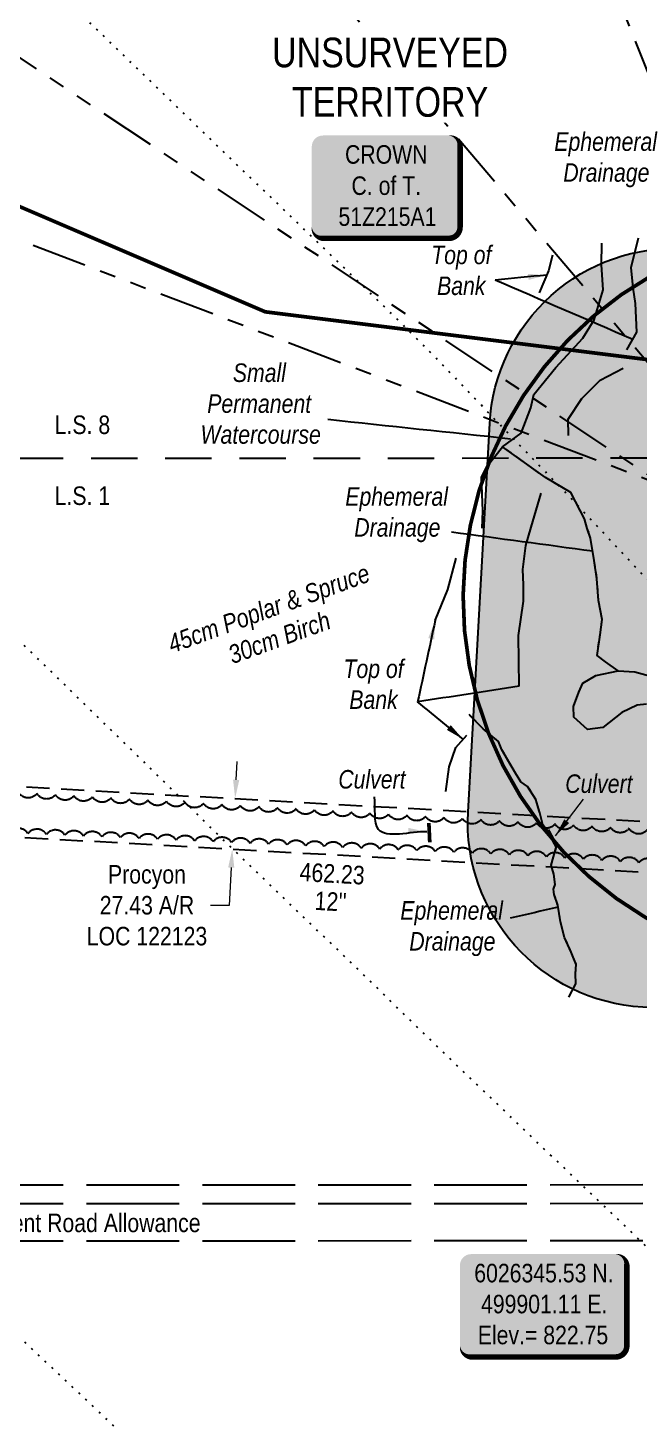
# Model space of a CAD drawing. Extents: x 492570 to 504268, y 6024618 to 6032974.
# Drawn here: x 499506 to 499835, y 6026245 to 6027000 of the extents above; entities that cross this region are included whole.
import ezdxf
from ezdxf.enums import TextEntityAlignment as Align

# ---------------------------------------------------------------- set-up
doc = ezdxf.new("R2010")
doc.units = 0
doc.header["$LTSCALE"] = 5
doc.header["$PDMODE"] = 34
doc.header["$PDSIZE"] = 0.03
for name, pattern in [('0', [1, 1, 0]), ('DASHDOT2', [12.7, 6.35, -3.175, 0, -3.175]), ('foc-ACCESSROAD', [3.75, 2.5, -1.25]), ('foc-BUFFER', [16.75, 15, -1.75]), ('foc-DOT', [1, 0.2, -0.8]), ('foc-DRILLPATH', [14.75, 6, -1.75, 1.75, -1.75, 1.75, -1.75]), ('foc-LSD', [8, 5, -3]), ('foc-TOPO-ephemeral', [6.25, 3.125, -0.625, 0.625, -0.625, 0.625, -0.625]), ('foc-UNSURVEYED', [12.5, 10, -2.5])]:
    doc.linetypes.add(name, pattern=pattern)
doc.layers.get('Defpoints').update_dxf_attribs({"color": 9})
for name, color, linetype, lineweight in [('AS-GENERAL', 48, 'Continuous', 18), ('F-AR-T', 190, 'Continuous', 9), ('T-TEXT', 48, 'Continuous', 18)]:
    doc.layers.add(name, color=color, linetype=linetype, lineweight=lineweight)
for name, color, linetype in [('AS-OWNER', 7, 'Continuous'), ('AS-ROADS', 254, 'Continuous'), ('AS-WILDLIFE', 131, 'DASHDOT2'), ('AUX-BUFFER', 7, 'foc-BUFFER'), ('DETAIL-HZ-Existing', 8, 'foc-DOT'), ('DETAIL-T', 7, 'Continuous'), ('F-AR', 190, 'foc-ACCESSROAD'), ('L-BD', 7, 'Continuous'), ('L-ROAD-T', 7, 'Continuous'), ('L-SECTION-LSD', 7, 'foc-LSD'), ('L-UNS-T', 3, 'Continuous'), ('L-USEC', 7, 'foc-UNSURVEYED'), ('P-BUFFER-H 30m', 51, 'Continuous'), ('P-PDRILLPATH', 12, 'foc-DRILLPATH'), ('T-BUSH', 110, '0'), ('T-BUSH-T', 110, 'Continuous'), ('T-DRAW', 143, 'foc-TOPO-ephemeral'), ('T-WATER', 160, 'Continuous'), ('T-WATER-T', 170, 'Continuous'), ('WATERCOURSE-BANKS', 144, 'Continuous'), ('WETLAND', 143, 'Continuous')]:
    doc.layers.add(name, color=color, linetype=linetype)
doc.styles.add('100L', font='ARIALN.TTF', dxfattribs={"height": 11})
doc.styles.add('80', font='ARIALN.TTF', dxfattribs={"height": 10})
doc.styles.add('80CG', font='ARIALN.TTF', dxfattribs={"height": 10})
doc.styles.add('80L', font='ARIALN.TTF', dxfattribs={"height": 10})
doc.styles.add('80LS', font='ARIALNI.TTF', dxfattribs={"height": 10})
doc.styles.add('foc-LtypeFont', font='ARIALN.TTF', dxfattribs={"height": 7.35})
doc.linetypes.add('foc-TOPO-flowdirection-NOLINE', pattern='A,0,[">",foc-LtypeFont,S=0.3,R=0,X=0,Y=-0.945],-20,[">",foc-LtypeFont,S=0.3,R=0,X=0,Y=-0.945],0', length=20)
doc.dimstyles.new('Compass 5 000', dxfattribs={"dimscale": 5, "dimtxt": 9, "dimasz": 2, "dimexe": 0.2, "dimexo": 0.0625, "dimgap": 0.5, "dimtad": 0, "dimtih": 1, "dimtoh": 1, "dimzin": 0, "dimdsep": 46, "dimtxsty": '80CG', "dimcen": 0.1, "dimse1": 1, "dimse2": 1, "dimclrd": 256, "dimclrt": 256, "dimaunit": 1, "dimadec": 4, "dimazin": 0, "dimtfac": 0.06, "dimtofl": 0, "dimtmove": 0, "dimatfit": 1, "dimfxl": 0.2, "dimtolj": 1, "dimtzin": 0, "dimlwd": -1, "dimarcsym": 0})

# ---------------------------------------------------------------- blocks, each defined once
blk = doc.blocks.new('*D64')
at = {"layer": 'Defpoints', "color": 0, "transparency": 16777216}
for p in [(499617.55, 6026584.04), (499675.83, 6026580.78), (499674.29, 6026553.39)]:
    blk.add_point(p, dxfattribs=at)
at = {"layer": 'F-AR-T', "transparency": 16777216}
for p, q in [((499618.11, 6026594.03), (499618.66, 6026604.01)), ((499615.45, 6026546.67), (499614.31, 6026526.33)), ((499614.31, 6026526.33), (499604.31, 6026526.33))]:
    blk.add_line(p, q, dxfattribs=at)
for points in [[(499616.44, 6026594.12), (499619.77, 6026593.93), (499617.55, 6026584.04)], [(499613.79, 6026546.77), (499617.12, 6026546.58), (499616.01, 6026556.66)]]:
    blk.add_solid(points, dxfattribs=at)
at = {"layer": 'F-AR-T', "transparency": 16777216, "insert": (499570.01, 6026526.33), "char_height": 10, "attachment_point": 5, "style": '80CG'}
blk.add_mtext('\\A1;Procyon\\P27.43 A/R\\PLOC 122123', dxfattribs=at)
blk = doc.blocks.new('*U79')
h = blk.add_hatch(color=255)
edge = h.paths.add_edge_path()
edge.add_line((-34, -28.5), (34, -28.5))
edge.add_arc((34, -22.5), 6, 270, 360)
edge.add_line((40, -22.5), (40, 21))
edge.add_arc((34, 21), 6, 0, 90)
edge.add_line((34, 27), (-34, 27))
edge.add_arc((-34, 21), 6, 90, 180)
edge.add_line((-40, 21), (-40, -22.5))
edge.add_arc((-34, -22.5), 6, 180, 270)
at = {"color": 14, "flags": 128}
blk.add_lwpolyline([(-34, -28.5, 3, 3, 0), (34, -28.5, 3, 3, 0.414214), (40, -22.5, 3, 3, 0), (40, 21, 3, 0, 0.414214), (34, 27, 0, 0, 0), (-34, 27, 0, 0, 0.414214), (-40, 21, 0, 0, 0), (-40, -22.5, 0, 3, 0.414214)], format="xyseb", close=True, dxfattribs=at)
blk.add_lwpolyline([(-10.61, -15.49, 0, 7.5, 0), (0, 0, 0, 0, 0)], format="xyseb", dxfattribs=at)
at = {"color": 14, "style": '80'}
blk.add_attdef('ENTER_TEXT_001', (-26.85, -4.92), '', height=10, dxfattribs=at)
blk = doc.blocks.new('*U92')
h = blk.add_hatch(color=254)
edge = h.paths.add_edge_path()
edge.add_line((-39, -28.5), (39, -28.5))
edge.add_arc((39, -22.5), 6, 270, 360)
edge.add_line((45, -22.5), (45, 21))
edge.add_arc((39, 21), 6, 0, 90)
edge.add_line((39, 27), (-39, 27))
edge.add_arc((-39, 21), 6, 90, 180)
edge.add_line((-45, 21), (-45, -22.5))
edge.add_arc((-39, -22.5), 6, 180, 270)
at = {"color": 1, "flags": 128}
blk.add_lwpolyline([(-39, -28.5, 3, 3, 0), (39, -28.5, 3, 3, 0.414214), (45, -22.5, 3, 3, 0), (45, 21, 3, 0, 0.414214), (39, 27, 0, 0, 0), (-39, 27, 0, 0, 0.414214), (-45, 21, 0, 0, 0), (-45, -22.5, 0, 3, 0.414214)], format="xyseb", close=True, dxfattribs=at)
blk.add_lwpolyline([(-42.05, -15.51, 0, 10, 0), (0, 0, 5, 5, 0)], format="xyseb", dxfattribs=at)
at = {"color": 1, "style": '80'}
blk.add_attdef('ENTER_TEXT_001', (-35.99, -5), '', height=10, dxfattribs=at)

msp = doc.modelspace()

# ---------------------------------------------------------------- hatches: boundary and pattern name
at = {"layer": 'P-BUFFER-H 30m'}
h = msp.add_hatch(color=256, dxfattribs=at)
h.dxf.hatch_style = 1
edge = h.paths.add_edge_path()
edge.add_line((500212.561, 6026737.352), (500223.304, 6026734.414))
edge.add_arc((500196.938, 6026638.008), 99.946, -15.295461, 74.704539, ccw=False)
edge.add_line((500293.344, 6026611.642), (500267.559, 6026517.357))
edge.add_arc((500171.153, 6026543.722), 99.946, 254.704539, 344.704539, ccw=False)
edge.add_line((500144.787, 6026447.316), (500112.746, 6026456.079))
edge.add_line((500112.746, 6026456.079), (500096.83, 6026456.972))
edge.add_line((500096.83, 6026456.972), (499837.387, 6026471.44))
edge.add_arc((499842.952, 6026571.231), 99.946, 176.816157, 266.808135, ccw=False)
edge.add_line((499743.16, 6026576.782), (499754.817, 6026786.343))
edge.add_arc((499854.609, 6026780.792), 99.946, 86.811511, 176.816157, ccw=False)
edge.add_line((499860.168, 6026880.584), (500119.632, 6026866.13))
edge.add_arc((500114.073, 6026766.338), 99.946, -3.185251, 86.811511, ccw=False)
edge.add_line((500213.865, 6026760.785), (500212.561, 6026737.352))

# ---------------------------------------------------------------- linework, layer by layer
at = {"layer": 'AS-GENERAL', "const_width": 1.999, "flags": 128}
for points in [[(499722.005, 6026570.785), (499722.509, 6026560.308)], [(499786.112, 6026567.018), (499791.272, 6026557.473)]]:
    msp.add_lwpolyline(points, dxfattribs=at)
at = {"layer": 'AS-ROADS', "const_width": 3.998, "flags": 128}
msp.add_lwpolyline([(500250.682, 6026516.41), (500189.346, 6026531.847), (500171.913, 6026534.844), (500146.277, 6026538.264), (500119.018, 6026541.235), (500056.178, 6026546.018), (500005.132, 6026549.345), (499933.375, 6026552.626), (499845.3, 6026557.623), (499770.811, 6026562.068)], dxfattribs=at)
at = {"layer": 'AS-WILDLIFE', "const_width": 1.999, "flags": 128}
msp.add_lwpolyline([(500822.881, 6026706.24), (500219.201, 6026773.316), (499633.817, 6026846.489), (499121.606, 6027066.008), (498999.944, 6027066.008)], dxfattribs=at)
at = {"layer": 'AUX-BUFFER', "color": 251, "linetype": 'foc-BUFFER', "const_width": 1.999, "flags": 128}
msp.add_lwpolyline([(500029.976, 6026887.159), (499951.593, 6026891.532, 1.0005416), (499929.379, 6026492.364), (500007.73, 6026487.993, 1.0004622)], format="xyb", close=True, dxfattribs=at)
at = {"layer": 'DETAIL-HZ-Existing', "flags": 128}
for points in [[(500282.761, 6026245.729), (500277.102, 6026251.498), (500258.316, 6026270.852), (500238.839, 6026290.545), (500218.842, 6026310.848), (500200.116, 6026330.002), (500180.029, 6026350.445), (500161.273, 6026369.359), (500141.866, 6026388.952), (500122.449, 6026408.626), (500103.103, 6026428.249), (500084.247, 6026447.423), (500044.803, 6026487.769), (500025.796, 6026507.423), (499987.513, 6026547.47), (499968.506, 6026567.154), (499910.956, 6026627.584), (499891.959, 6026647.678), (499873.623, 6026666.502), (499854.526, 6026686.595), (499834.399, 6026707.859), (499815.482, 6026727.922), (499796.695, 6026747.946), (499773.867, 6026771.578), (499739.125, 6026807.717), (499719.999, 6026827.49), (499700.212, 6026847.163), (499680.356, 6026866.317), (499660.869, 6026885.07), (499641.013, 6026904.214), (499621.096, 6026923.387), (499581.323, 6026961.804), (499541.641, 6027000.16), (499521.444, 6027019.793), (499501.988, 6027038.697), (499462.005, 6027076.853), (499442.198, 6027096.027), (499421.772, 6027115.51), (499381.119, 6027153.346), (499348.448, 6027184.805), (499321.81, 6027211.056), (499302.013, 6027230.32), (499241.644, 6027287.089), (499202.001, 6027324.726), (499162.368, 6027363.293), (499142.712, 6027382.556), (499085.792, 6027442.767), (499048.488, 6027483.845), (499039.014, 6027494.801), (499031.231, 6027504.399)], [(499939.688, 6026245.597), (499915.703, 6026268.738), (499895.647, 6026287.962), (499875.741, 6026307.055), (499855.924, 6026326.208), (499835.988, 6026345.451), (499815.841, 6026364.745), (499795.845, 6026383.798), (499775.928, 6026402.831), (499755.952, 6026421.964), (499735.926, 6026441.158), (499716.139, 6026460.281), (499697.263, 6026478.675), (499676.506, 6026498.788), (499616.687, 6026556.258), (499597.02, 6026575.561), (499577.204, 6026594.994), (499537.721, 6026633.481), (499517.864, 6026652.894), (499497.928, 6026672.028), (499478.041, 6026691.311), (499458.315, 6026710.414), (499418.572, 6026748.231), (499398.326, 6026767.754), (499378.539, 6026786.927), (499358.273, 6026806.041), (499338.676, 6026825.214), (499318.87, 6026844.957), (499299.193, 6026864.121), (499279.337, 6026883.394), (499239.364, 6026921.641), (499219.548, 6026940.824), (499199.991, 6026959.927), (499158.489, 6026996.824), (499138.113, 6027012.417), (499115.878, 6027028.499), (499094.392, 6027045.922), (499074.126, 6027064.345), (499053.94, 6027083.548), (499014.696, 6027122.405), (498995.08, 6027141.948), (498975.733, 6027161.612), (498956.897, 6027181.356), (498937.5, 6027201.509), (498918.253, 6027221.343), (498899.036, 6027241.216), (498860.833, 6027280.944), (498851.83, 6027290.38), (498826.801, 6027316.562)], [(499552.132, 6026245.461), (499547.247, 6026250.128), (499507.034, 6026287.884), (499486.948, 6026306.917), (499447.125, 6026344.964), (499407.002, 6026383.18), (499387.066, 6026402.244), (499367.159, 6026421.387), (499347.263, 6026440.57), (499327.316, 6026459.673), (499267.417, 6026516.823), (499247.431, 6026535.957), (499227.524, 6026555), (499207.498, 6026574.073), (499167.885, 6026612.62), (499108.765, 6026670.56), (499088.889, 6026689.793), (499068.862, 6026708.977), (499048.806, 6026727.91), (499028.75, 6026746.903), (499008.743, 6026766.006), (498988.747, 6026785.06), (498968.921, 6026803.813), (498948.744, 6026823.126), (498928.808, 6026842.199), (498908.781, 6026861.193), (498888.645, 6026880.136), (498868.519, 6026899.009), (498848.822, 6026918.503), (498829.175, 6026938.856), (498790.542, 6026978.333), (498770.935, 6026997.847), (498751.399, 6027017.47), (498732.102, 6027037.324), (498693.579, 6027076.711), (498675.513, 6027095.055), (498649.824, 6027121.166)]]:
    msp.add_lwpolyline(points, dxfattribs=at)
at = {"layer": 'F-AR', "flags": 128}
msp.add_lwpolyline([(499901.063, 6026568.039), (499901.096, 6026540.522), (499439.808, 6026566.402), (499354.987, 6026571.145), (499299.62, 6026634.557), (499334.367, 6026635.214), (499335.444, 6026635.234), (499368.065, 6026597.871), (499441.15, 6026593.78), (499901.063, 6026568.039)], close=True, dxfattribs=at)
at = {"layer": 'L-SECTION-LSD', "flags": 128}
msp.add_lwpolyline([(499099.89, 6026767.387), (499901.025, 6026767.707)], dxfattribs=at)
at = {"layer": 'L-USEC'}
for p, q in [((499099.889, 6026375.388), (499901.094, 6026375.694)), ((499099.889, 6026365.331), (499901.098, 6026365.636)), ((499099.889, 6026345.224), (499901.106, 6026345.53))]:
    msp.add_line(p, q, dxfattribs=at)
at = {"layer": 'P-BUFFER-H 30m', "flags": 128}
msp.add_lwpolyline([(500212.561, 6026737.352), (500223.304, 6026734.414, -0.4142136), (500293.344, 6026611.642), (500267.559, 6026517.357, -0.4142136), (500144.787, 6026447.316), (500112.746, 6026456.079), (500096.83, 6026456.972), (499837.387, 6026471.44, -0.4141726), (499743.16, 6026576.782), (499754.817, 6026786.343, -0.4142373), (499860.168, 6026880.584), (500119.632, 6026866.13, -0.414197), (500213.865, 6026760.785), (500212.561, 6026737.352)], format="xyb", dxfattribs=at)
at = {"layer": 'P-PDRILLPATH', "flags": 128}
for points in [[(499947.827, 6026691.552), (499083.59, 6027713.522), (499105.68, 6032742.55)], [(499955.132, 6026691.143), (499400.983, 6028063.41), (499435.857, 6032742.706)], [(499940.523, 6026691.96), (498763.703, 6027473.575), (498790.72, 6032327.61)], [(500018.918, 6026687.573), (498443.829, 6027288.598), (498475.767, 6031938.079)]]:
    msp.add_lwpolyline(points, dxfattribs=at)
at = {"layer": 'T-BUSH', "flags": 128}
for points in [[(500253.824, 6026524.608, -0.5205671), (500244.182, 6026527.24, -0.5205671), (500234.54, 6026529.873, -0.5205671), (500224.899, 6026532.505, -0.5205671), (500215.257, 6026535.138, -0.5205671), (500205.615, 6026537.771, -0.5205671), (500199.965, 6026544.548, -0.5205671), (500198.223, 6026554.389, -0.5205671), (500189.808, 6026553.461, -0.5205671), (500184.607, 6026546.588, -0.5205671), (500178.7, 6026542.227, -0.5205671), (500168.786, 6026543.496, -0.5205671), (500158.873, 6026544.765, -0.5205671), (500148.959, 6026546.035, -0.5205671), (500139.054, 6026547.367, -0.5205671), (500129.16, 6026548.78, -0.5205671), (500119.255, 6026550.098, -0.5205671), (500109.285, 6026550.797, -0.5205671), (500099.315, 6026551.496, -0.5205671), (500089.345, 6026552.195, -0.5205671), (500079.375, 6026552.894, -0.5205671), (500069.404, 6026553.593, -0.5205671), (500059.434, 6026554.292, -0.5205671), (500049.462, 6026554.964, -0.5205671), (500039.482, 6026555.49, -0.5205671), (500029.501, 6026556.016, -0.5205671), (500019.52, 6026556.541, -0.5205671), (500009.539, 6026557.067, -0.5205671), (499999.558, 6026557.574, -0.5205671), (499989.576, 6026558.076, -0.5205671), (499979.594, 6026558.579, -0.5205671), (499969.612, 6026559.081, -0.5205671), (499959.63, 6026559.583, -0.5205671), (499949.647, 6026560.085, -0.5205671), (499939.665, 6026560.587, -0.5205671), (499929.686, 6026561.125, -0.5205671), (499919.714, 6026561.804, -0.5205671), (499909.743, 6026562.484, -0.5205671), (499899.771, 6026563.164, -0.5205671), (499889.8, 6026563.843, -0.5205671), (499879.828, 6026564.523, -0.5205671), (499869.857, 6026565.202, -0.5205671), (499859.885, 6026565.882, -0.5205671), (499849.914, 6026566.561, -0.5205671), (499839.94, 6026567.207, -0.5205671), (499829.963, 6026567.805, -0.5205671), (499819.986, 6026568.404, -0.5205671), (499810.01, 6026569.002, -0.5205671), (499800.033, 6026569.6, -0.5205671), (499790.056, 6026570.198, -0.5205671), (499780.08, 6026570.796, -0.5205671), (499770.103, 6026571.395, -0.5205671), (499760.125, 6026571.98, -0.5205671), (499750.148, 6026572.565, -0.5205671), (499740.17, 6026573.149, -0.5205671), (499730.193, 6026573.734, -0.5205671), (499720.215, 6026574.319, -0.5205671), (499710.238, 6026574.903, -0.5205671), (499700.26, 6026575.488, -0.5205671), (499690.283, 6026576.073, -0.5205671), (499680.305, 6026576.657, -0.5205671), (499670.328, 6026577.242, -0.5205671), (499660.35, 6026577.827, -0.5205671), (499650.373, 6026578.412, -0.5205671), (499640.395, 6026578.996, -0.5205671), (499630.418, 6026579.581, -0.5205671), (499620.44, 6026580.166, -0.5205671), (499610.463, 6026580.75, -0.5205671), (499600.485, 6026581.335, -0.5205671), (499590.508, 6026581.92, -0.5205671), (499580.53, 6026582.504, -0.5205671), (499570.553, 6026583.089, -0.5205671), (499560.575, 6026583.674, -0.5205671), (499550.598, 6026584.259, -0.5205671), (499540.62, 6026584.843, -0.5205671), (499530.643, 6026585.428, -0.5205671), (499520.665, 6026586.013, -0.5205671), (499510.687, 6026586.597, -0.5205671), (499500.71, 6026587.182, -0.5205671), (499490.732, 6026587.767, -0.5205671), (499480.755, 6026588.351, -0.5205671), (499470.777, 6026588.936, -0.5205671), (499460.8, 6026589.521, -0.5205671), (499450.822, 6026590.106, -0.5205671), (499440.845, 6026590.69, -0.5205671), (499430.867, 6026591.275, -0.5205671), (499420.89, 6026591.86, -0.5205671), (499410.912, 6026592.444, -0.5205671), (499400.935, 6026593.029, -0.5205671), (499388.644, 6026593.749, -0.5205671)], [(500248.327, 6026506.964, 0.5205671), (500238.686, 6026509.6, 0.5205671), (500229.046, 6026512.235, 0.5205671), (500219.333, 6026514.521, 0.5205671), (500209.43, 6026515.87, 0.5205671), (500206.522, 6026509.241, 0.5205671), (500203.852, 6026500.041, 0.5205671), (500198.434, 6026491.642, 0.5205671), (500189.65, 6026493.382, 0.5205671), (500180.285, 6026496.873, 0.5205671), (500170.92, 6026500.364, 0.5205671), (500165.93, 6026507.297, 0.5205671), (500164.744, 6026517.221, 0.5205671), (500163.558, 6026527.145, 0.5205671), (500154.382, 6026528.959, 0.5205671), (500144.44, 6026529.981, 0.5205671), (500134.489, 6026530.914, 0.5205671), (500124.538, 6026531.846, 0.5205671), (500114.586, 6026532.776, 0.5205671), (500104.632, 6026533.675, 0.5205671), (500094.678, 6026534.574, 0.5205671), (500084.724, 6026535.474, 0.5205671), (500074.77, 6026536.373, 0.5205671), (500064.816, 6026537.273, 0.5205671), (500054.854, 6026538.057, 0.5205671), (500044.87, 6026538.516, 0.5205671), (500034.886, 6026538.975, 0.5205671), (500024.902, 6026539.434, 0.5205671), (500014.918, 6026539.894, 0.5205671), (500004.934, 6026540.362, 0.5205671), (499994.954, 6026540.895, 0.5205671), (499984.973, 6026541.429, 0.5205671), (499974.993, 6026541.962, 0.5205671), (499965.012, 6026542.496, 0.5205671), (499955.032, 6026543.029, 0.5205671), (499945.052, 6026543.562, 0.5205671), (499935.071, 6026544.096, 0.5205671), (499925.09, 6026544.616, 0.5205671), (499915.109, 6026545.13, 0.5205671), (499905.127, 6026545.644, 0.5205671), (499895.146, 6026546.158, 0.5205671), (499885.165, 6026546.672, 0.5205671), (499875.183, 6026547.186, 0.5205671), (499865.202, 6026547.699, 0.5205671), (499855.22, 6026548.213, 0.5205671), (499845.239, 6026548.727, 0.5205671), (499835.261, 6026549.295, 0.5205671), (499825.286, 6026549.934, 0.5205671), (499815.312, 6026550.573, 0.5205671), (499805.338, 6026551.212, 0.5205671), (499795.364, 6026551.851, 0.5205671), (499785.39, 6026552.49, 0.5205671), (499775.416, 6026553.129, 0.5205671), (499765.434, 6026553.638, 0.5205671), (499755.449, 6026554.077, 0.5205671), (499745.464, 6026554.516, 0.5205671), (499735.479, 6026554.955, 0.5205671), (499725.494, 6026555.394, 0.5205671), (499715.509, 6026555.833, 0.5205671), (499705.524, 6026556.272, 0.5205671), (499695.539, 6026556.711, 0.5205671), (499685.554, 6026557.15, 0.5205671), (499675.569, 6026557.589, 0.5205671), (499665.584, 6026558.028, 0.5205671), (499655.599, 6026558.467, 0.5205671), (499645.614, 6026558.906, 0.5205671), (499635.63, 6026559.345, 0.5205671), (499625.645, 6026559.784, 0.5205671), (499615.66, 6026560.223, 0.5205671), (499605.675, 6026560.662, 0.5205671), (499595.69, 6026561.101, 0.5205671), (499585.705, 6026561.54, 0.5205671), (499575.72, 6026561.979, 0.5205671), (499565.735, 6026562.418, 0.5205671), (499555.75, 6026562.857, 0.5205671), (499545.765, 6026563.296, 0.5205671), (499535.78, 6026563.735, 0.5205671), (499525.795, 6026564.174, 0.5205671), (499515.81, 6026564.613, 0.5205671), (499505.825, 6026565.052, 0.5205671), (499495.84, 6026565.491, 0.5205671), (499485.855, 6026565.93, 0.5205671), (499475.87, 6026566.369, 0.5205671), (499465.885, 6026566.808, 0.5205671), (499455.9, 6026567.247, 0.5205671), (499445.915, 6026567.686, 0.5205671), (499435.93, 6026568.125, 0.5205671), (499425.945, 6026568.564, 0.5205671), (499415.96, 6026569.004, 0.5205671), (499405.975, 6026569.443, 0.5205671), (499395.99, 6026569.882, 0.5205671), (499390.167, 6026570.138, 0.5205671)]]:
    msp.add_lwpolyline(points, format="xyb", dxfattribs=at)
at = {"layer": 'T-DRAW', "flags": 128}
for points in [[(499824.141, 6026652.903), (499817.218, 6026657.762), (499812.711, 6026661.027), (499814.327, 6026672.277), (499815.468, 6026680.572), (499813.496, 6026690.731), (499812.642, 6026702.525), (499811.221, 6026712.322), (499809.265, 6026724.463), (499807.455, 6026729.678), (499805.941, 6026734.835), (499798.654, 6026748.95), (499784.857, 6026757.164), (499761.797, 6026773.72)], [(499797.511, 6026476.767), (499801.187, 6026483.977), (499801.031, 6026489.482), (499801.528, 6026494.371), (499798.794, 6026501.074), (499795.178, 6026509.024), (499793.032, 6026517.44), (499791.503, 6026526.509), (499789.647, 6026532.178), (499789.139, 6026535.131), (499790.131, 6026537.49), (499789.334, 6026543.189), (499787.925, 6026548.023), (499789.669, 6026553.795), (499790.813, 6026558.277), (499788.551, 6026563.299), (499783.495, 6026569.725), (499781.826, 6026576.247), (499779.716, 6026583.392), (499775.277, 6026590.471), (499771.605, 6026592.91), (499768.714, 6026597.702), (499761.365, 6026610.209), (499759.523, 6026614.742), (499751.212, 6026621.523), (499743.661, 6026629.202)]]:
    msp.add_lwpolyline(points, dxfattribs=at)
at = {"layer": 'T-DRAW', "linetype": 'foc-TOPO-flowdirection-NOLINE', "flags": 128}
for points in [[(499824.141, 6026652.903), (499817.218, 6026657.762), (499812.711, 6026661.027), (499814.327, 6026672.277), (499815.468, 6026680.572), (499813.496, 6026690.731), (499812.642, 6026702.525), (499811.221, 6026712.322), (499809.265, 6026724.463), (499807.455, 6026729.678), (499805.941, 6026734.835), (499798.654, 6026748.95), (499784.857, 6026757.164), (499761.797, 6026773.72)], [(499797.511, 6026476.767), (499801.187, 6026483.977), (499801.031, 6026489.482), (499801.528, 6026494.371), (499798.794, 6026501.074), (499795.178, 6026509.024), (499793.032, 6026517.44), (499791.503, 6026526.509), (499789.647, 6026532.178), (499789.139, 6026535.131), (499790.131, 6026537.49), (499789.334, 6026543.189), (499787.925, 6026548.023), (499789.669, 6026553.795), (499790.813, 6026558.277), (499788.551, 6026563.299), (499783.495, 6026569.725), (499781.826, 6026576.247), (499779.716, 6026583.392), (499775.277, 6026590.471), (499771.605, 6026592.91), (499768.714, 6026597.702), (499761.365, 6026610.209), (499759.523, 6026614.742), (499751.212, 6026621.523), (499743.661, 6026629.202)]]:
    msp.add_lwpolyline(points, dxfattribs=at)
at = {"layer": 'T-WATER', "flags": 128}
msp.add_lwpolyline([(499750.832, 6026729.793), (499751.153, 6026739.138), (499750.376, 6026757.277), (499753.495, 6026763.283), (499761.797, 6026773.72), (499771.7, 6026781.118), (499776.932, 6026794.751), (499778.601, 6026801.916), (499790.549, 6026816.489), (499805.084, 6026832.259), (499811.171, 6026842.171), (499815.954, 6026858.414), (499815.197, 6026871.877), (499815.242, 6026883.491)], dxfattribs=at)
at = {"layer": 'T-WATER', "linetype": 'foc-TOPO-flowdirection-NOLINE', "flags": 128}
msp.add_lwpolyline([(499750.832, 6026729.793), (499751.153, 6026739.138), (499750.376, 6026757.277), (499753.495, 6026763.283), (499761.797, 6026773.72), (499771.7, 6026781.118), (499776.932, 6026794.751), (499778.601, 6026801.916), (499790.549, 6026816.489), (499805.084, 6026832.259), (499811.171, 6026842.171), (499815.954, 6026858.414), (499815.197, 6026871.877), (499815.242, 6026883.491)], dxfattribs=at)
at = {"layer": 'WATERCOURSE-BANKS'}
for points in [[(499828.758, 6026826.037), (499834.212, 6026835.606), (499833.369, 6026851.069), (499832.272, 6026859.417), (499831.165, 6026870.318), (499835.103, 6026886.347)], [(499788.618, 6026877.116), (499786.55, 6026868.539), (499781.524, 6026856.777)], [(499797.394, 6026779.854), (499797.198, 6026788.649), (499804.536, 6026799.775), (499814.409, 6026809.679), (499826.874, 6026816.133)], [(499770.634, 6026644.558), (499770.44, 6026671.931), (499773.062, 6026690.403), (499773.05, 6026699.273), (499772.711, 6026707.539), (499774.368, 6026720.407), (499777.258, 6026730.342), (499782.522, 6026748.705)], [(499725.413, 6026679.941), (499732.323, 6026696.629), (499736.684, 6026713.584)], [(499731.145, 6026587.807), (499733.031, 6026601.053), (499736.602, 6026611.517), (499742.514, 6026618.185)]]:
    msp.add_lwpolyline(points, dxfattribs=at)
at = {"layer": 'WETLAND'}
msp.add_lwpolyline([(499839.353, 6026634.879), (499834.373, 6026634.296), (499826.051, 6026630.384), (499815.901, 6026622.312), (499807.499, 6026621.208), (499800.173, 6026627.92), (499800.014, 6026633.537), (499802.818, 6026641.401), (499805.059, 6026646.222), (499805.059, 6026646.222), (499812.079, 6026650.313), (499824.141, 6026652.903), (499833.105, 6026652.289), (499850.129, 6026647.704)], dxfattribs=at)

# ---------------------------------------------------------------- block references
at = {"layer": 'AS-OWNER'}
ref = msp.add_blockref('*U79', (499698.858, 6026914.624), dxfattribs=dict(at, xscale=0.9994709999999836, yscale=0.9994709999999836, zscale=0.9994709999999836))
ref.add_attrib('ENTER_TEXT_001', 'CROWN', (499676.81, 6026926.39), dxfattribs={"layer": '0', "color": 14, "height": 9.9947, "style": '80'})
ref.add_attrib('ENTER_TEXT_002', 'C. of T.', (499680.304, 6026909.555), dxfattribs={"layer": '0', "color": 14, "height": 9.9947, "style": '80'})
ref.add_attrib('ENTER_TEXT_003', '51Z215A1', (499673.271, 6026892.856), dxfattribs={"layer": '0', "color": 14, "height": 9.9947, "style": '80'})
at = {"layer": 'DETAIL-T'}
ref = msp.add_blockref('*U92', (499783.775, 6026311.207), dxfattribs=dict(at, xscale=0.99946331, yscale=0.99946331, zscale=0.99946331))
ref.add_attrib('ENTER_TEXT_001', '6026345.53 N.', (499746.5, 6026322.973), dxfattribs={"layer": '0', "color": 1, "height": 9.99463, "style": '80'})
ref.add_attrib('ENTER_TEXT_002', '499901.11 E.', (499750.137, 6026306.274), dxfattribs={"layer": '0', "color": 1, "height": 9.99463, "style": '80'})
ref.add_attrib('ENTER_TEXT_003', 'Elev.= 822.75', (499748.385, 6026289.575), dxfattribs={"layer": '0', "color": 1, "height": 9.99463, "style": '80'})

# ---------------------------------------------------------------- texts
at = {"layer": 'L-BD', "style": '80L'}
for s, p in [('462.23', (499669.892, 6026543.483)), ("12''", (499669.052, 6026528.515))]:
    msp.add_text(s, height=9.9946, rotation=356.7889, dxfattribs=at).set_placement(p, align=Align.MIDDLE)
at = {"layer": 'T-BUSH-T', "insert": (499633.941, 6026691.214), "char_height": 9.99463, "width": 114.3701, "attachment_point": 2, "rotation": 20, "style": '80LS'}
msp.add_mtext('45cm Poplar & Spruce\\P30cm Birch', dxfattribs=at)
at = {"layer": 'T-TEXT', "char_height": 9.99463, "attachment_point": 1, "style": '80L'}
for insert in [(499673.193, 6026599.329), (499795.568, 6026596.971)]:
    msp.add_mtext_dynamic_manual_height_columns('{\\fArial Narrow|b0|i1|c0|p34;Culvert}', width=19.2797, gutter_width=49.973, heights=[0], dxfattribs=dict(at, insert=insert))
at = {"layer": 'T-WATER-T', "char_height": 9.99463, "attachment_point": 1, "style": '80L'}
for s, insert in [('\\pi0.32609;{\\fArial Narrow|b0|i1|c0|p34;Ephemeral\\P\\pi5.1666;Drainage}', (499789.344, 6026943.321)), ('\\pi13.825;{\\fArial Narrow|b0|i1|c0|p34;Small \\P\\pi0.026111;Permanent \\P\\pi-3.6179;Watercourse}', (499602.495, 6026818.655)), ('\\pi0.32609;{\\fArial Narrow|b0|i1|c0|p34;Ephemeral\\P\\pi5.1666;Drainage}', (499676.635, 6026751.867)), ('\\pi0.32609;{\\fArial Narrow|b0|i1|c0|p34;Ephemeral\\P\\pi5.1666;Drainage}', (499706.295, 6026528.594))]:
    msp.add_mtext_dynamic_manual_height_columns(s, width=55.9499, gutter_width=49.973, heights=[0], dxfattribs=dict(at, insert=insert))
at = {"layer": 'WATERCOURSE-BANKS', "char_height": 9.99463, "attachment_point": 1, "style": '80L'}
for insert in [(499722.513, 6026882.206), (499675.193, 6026658.961)]:
    msp.add_mtext_dynamic_manual_height_columns('\\pi0.77156;{\\fArial Narrow|b0|i1|c0|p34;Top of \\P\\pi3.9315;Bank}', width=34.06999, gutter_width=49.973, heights=[0], dxfattribs=dict(at, insert=insert))

# ---------------------------------------------------------------- dimensions: what is measured, and where the dimension line sits
at = {"layer": 'F-AR-T'}
dim = msp.add_linear_dim(base=(499617.546, 6026584.043), p1=(499674.293, 6026553.393), p2=(499675.826, 6026580.78), angle=86.794717, text='Procyon\\P27.43 A/R\\PLOC 122123', dimstyle='Compass 5 000', dxfattribs=at)
dim.commit()
dim.dimension.update_dxf_attribs({"geometry": '*D64', "text_midpoint": (499570.014, 6026526.333), "dimtype": 161})

# ---------------------------------------------------------------- leaders
at = {"layer": 'T-TEXT', "path_type": 1}
msp.add_leader([(499720.9, 6026565.942), (499694.84, 6026567.305), (499692.719, 6026584.87)], dimstyle='Compass 5 000', override={"dimgap": 0.5, "dimtad": 0}, dxfattribs=at)
at = {"layer": 'T-TEXT'}
msp.add_leader([(499790.242, 6026563.815), (499805.461, 6026583.534)], dimstyle='Compass 5 000', dxfattribs=at)
at = {"layer": 'T-WATER-T', "path_type": 1}
for points in [[(499766.095, 6026777.852), (499667.609, 6026788.351)], [(499810.417, 6026717.312), (499734.291, 6026727.64)], [(499791.695, 6026525.368), (499765.883, 6026519.376)]]:
    msp.add_leader(points, dimstyle='Compass 5 000', override={"dimgap": 0.5, "dimtad": 0}, dxfattribs=at)
at = {"layer": 'WATERCOURSE-BANKS', "path_type": 1}
for points in [[(499785.604, 6026866.326), (499757.748, 6026863.581)], [(499831.929, 6026831.6), (499757.748, 6026863.581)], [(499725.413, 6026679.941), (499715.964, 6026636.058)], [(499770.634, 6026644.558), (499715.964, 6026636.058)], [(499740.487, 6026615.899), (499715.964, 6026636.058)]]:
    msp.add_leader(points, dimstyle='Compass 5 000', override={"dimgap": 0.5, "dimtad": 0}, dxfattribs=at)

# ---------------------------------------------------------------- next in the draw order: texts
at = {"layer": 'L-ROAD-T', "insert": (499498.985, 6026360.043), "char_height": 9.99471, "width": 199.84148, "attachment_point": 2, "rotation": 0.010113, "style": '80L', "bg_fill": 3, "box_fill_scale": 1.2, "bg_fill_color": 256, "bg_fill_transparency": 0}
msp.add_mtext('Theoretic Government Road Allowance', dxfattribs=at)
at = {"layer": 'L-SECTION-LSD', "char_height": 9.9946, "attachment_point": 1, "style": '100L', "bg_fill": 3, "box_fill_scale": 1.5, "bg_fill_color": 256, "bg_fill_transparency": 0}
for s, width, insert in [('L.S. 8', 30.38483, (499520.241, 6026790.571)), ('L.S. 1', 29.9751, (499520.241, 6026752.307))]:
    msp.add_mtext_dynamic_manual_height_columns(s, width=width, gutter_width=54.97, heights=[0], dxfattribs=dict(at, insert=insert))
at = {"layer": 'L-UNS-T', "color": 3, "insert": (499701.09, 6026972.947), "char_height": 16, "attachment_point": 5, "style": '80L', "bg_fill": 3, "box_fill_scale": 1.2, "bg_fill_color": 256, "bg_fill_transparency": 0}
msp.add_mtext_dynamic_manual_height_columns('UNSURVEYED TERRITORY', width=126.41278, gutter_width=47.5, heights=[0], dxfattribs=at)

doc.saveas('drawing.dxf')
